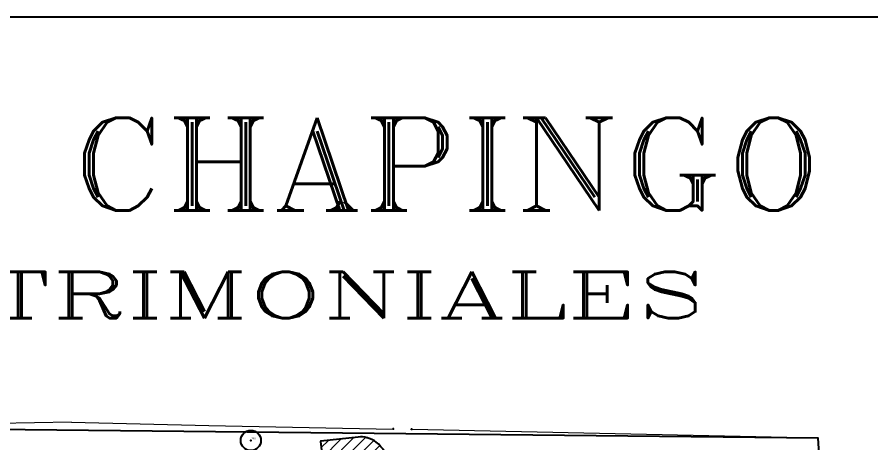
# Model space of a CAD drawing. Header units: millimetres. Extents: x 740 to 5908, y 1492 to 3373.
# Drawn here: x 5010.2 to 5264.1, y 3145.2 to 3271.8 of the extents above; entities that cross this region are included whole.
import ezdxf
from ezdxf.enums import TextEntityAlignment as Align

# ---------------------------------------------------------------- set-up
doc = ezdxf.new("R2010")
doc.units = ezdxf.units.MM
doc.header["$PDMODE"] = 32
doc.header["$PDSIZE"] = 6
for name, color, linetype in [('EDIFICIOS', 7, 'Continuous'), ('INSTALACIONES', 7, 'Continuous'), ('ZMARCO', 7, 'Continuous')]:
    doc.layers.add(name, color=color, linetype=linetype)
doc.layers.add('VIAPEATO', color=8, linetype='Continuous', lineweight=0)
doc.styles.add('MONOTXT4', font='MONOTXT4.shx')
doc.styles.add('ROMANC', font='romanc', dxfattribs={"height": 2.5})
doc.styles.add('ROMANT', font='romant', dxfattribs={"height": 3.75})

msp = doc.modelspace()

# ---------------------------------------------------------------- hatches: boundary and pattern name
at = {"layer": 'EDIFICIOS', "lineweight": 0}
h = msp.add_hatch(dxfattribs=at)
h.set_pattern_fill('ANSI31', color=5, scale=0.75, style=0)
h.set_pattern_definition([(45, (15638.3434, 6030.325), (-1.683798, 1.683798), [])])
h.paths.add_polyline_path([(5113.62, 3128.87, 0.101456), (5116.48, 3129.8, 0.091213), (5118.56, 3131.54, 0.424272), (5117, 3145.43, 0.091214), (5114.59, 3146.67, 0.01388), (5114.23, 3146.77, 0.086469), (5111.66, 3146.95), (5100.5, 3145.7, 0.414214), (5100.45, 3145.64), (5102.53, 3127.63)])

# ---------------------------------------------------------------- linework, layer by layer
msp.add_lwpolyline([(4300.18, 1984.43), (4453.08, 1940.03), (4580.18, 1912.85), (4722.26, 1870.97), (4798.36, 1843.09), (4883.6, 1835.78), (4915.97, 1848.95), (5020.9, 1900.99), (5233.79, 2716.9), (5251.5, 2788.26), (5258.76, 2832.58), (5262.45, 2871.52), (5263.64, 2901.55), (5263.33, 2931.6), (5259.57, 2976.3), (5248.42, 3146.62), (4880.45, 3150.47), (4106.56, 3151.7)])
at = {"layer": 'EDIFICIOS'}
msp.add_lwpolyline([(5102.53, 3127.63), (5102.47, 3127.67, 0.414214), (5102.53, 3127.63), (5113.62, 3128.87, 0.101456), (5116.48, 3129.8, 0.091213), (5118.56, 3131.54, 0.424272), (5117, 3145.43, 0.091214), (5114.59, 3146.67, 0.01388), (5114.23, 3146.77, 0.086469), (5111.66, 3146.95), (5100.5, 3145.7, 0.414214), (5100.45, 3145.64), (5102.53, 3127.63)], format="xyb", dxfattribs=at)
at = {"layer": 'INSTALACIONES', "color": 7}
msp.add_point((5079.71, 3145.94), dxfattribs=at)
at = {"layer": 'VIAPEATO', "color": 8}
for p, q in [((5026.34, 3151.42), (4936.13, 3149.64)), ((5026.34, 3151.42), (5067.21, 3150.41)), ((5067.21, 3150.41), (5121.93, 3149.29)), ((5121.93, 3149.19), (5121.94, 3149.49)), ((5122.23, 3149.18), (5121.93, 3149.19)), ((5122.24, 3149.48), (5121.94, 3149.49)), ((5122.23, 3149.18), (5122.24, 3149.48)), ((5127.35, 3149.08), (5127.36, 3149.38)), ((5127.65, 3149.08), (5127.35, 3149.08)), ((5127.66, 3149.38), (5127.36, 3149.38)), ((5127.65, 3149.08), (5127.66, 3149.38)), ((5248.42, 3146.62), (5127.66, 3149.15)), ((5256.55, 3034.62), (5248.42, 3146.62))]:
    msp.add_line(p, q, dxfattribs=at)
msp.add_lwpolyline([(4300.18, 1984.43), (4453.08, 1940.03), (4580.18, 1912.85), (4722.26, 1870.97), (4798.36, 1843.09), (4883.6, 1835.78), (4915.97, 1848.95), (5020.9, 1900.99), (5166.66, 2434.78), (5162.69, 2435.67), (5233.79, 2716.9), (5251.5, 2788.26), (5258.76, 2832.58), (5262.45, 2871.52), (5263.64, 2901.55), (5263.33, 2931.6), (5259.57, 2976.3), (5248.42, 3146.62), (5026.32, 3148.94), (4928.99, 3149.96), (4908.03, 3150), (4857.43, 3150.5), (4106.56, 3151.7)], dxfattribs=at)
at = {"layer": 'ZMARCO', "color": 7}
msp.add_lwpolyline([(3863.17, 1895.82), (5907.8, 1895.82), (5907.8, 3271.78), (3863.17, 3271.78)], close=True, dxfattribs=at)

# ---------------------------------------------------------------- texts
at = {"layer": 'INSTALACIONES', "color": 7, "style": 'MONOTXT4'}
msp.add_text('706', height=0.5, dxfattribs=at).set_placement((5079.89, 3146.12), align=Align.BOTTOM_LEFT)
at = {"layer": 'ZMARCO', "color": 7}
for s, height, style, width, p, p2 in [('UNIVERSIDAD AUTONOMA CHAPINGO', 27.473, 'ROMANT', 1.005297, (4455.48, 3214.34), (5249.84, 3214.34)), ('DEPARTAMENTO DE BIENES PATRIMONIALES', 13.7365, 'ROMANC', 1.513957, (4490.99, 3182.3), (5214.91, 3182.3))]:
    msp.add_text(s, height=height, dxfattribs=dict(at, style=style, width=width)).set_placement(p, p2, align=Align.FIT)

doc.saveas('drawing.dxf')
